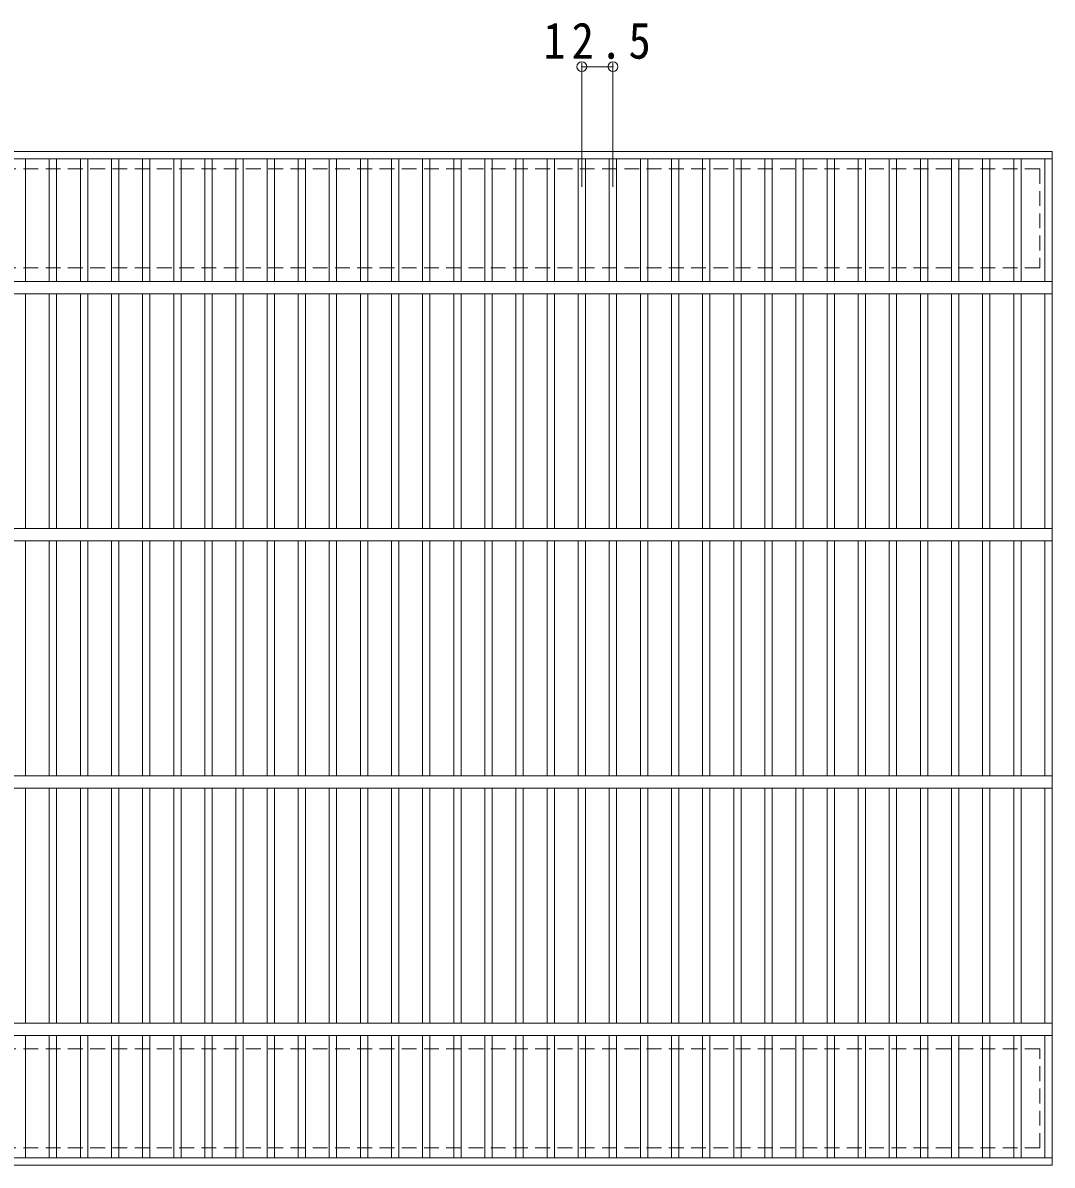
# Model space of a CAD drawing. Units: millimetres, scale not verified. Extents: x -813 to 892, y -689 to 483.
# Drawn here: x -230 to 186.2, y -97.1 to 365 of the extents above; entities that cross this region are included whole.
import ezdxf

# ---------------------------------------------------------------- set-up
doc = ezdxf.new("R2010")
doc.units = ezdxf.units.MM
doc.header["$LTSCALE"] = 5
doc.header["$PDMODE"] = 32
doc.header["$PDSIZE"] = 4
doc.linetypes.add('DASHED1', pattern=[1.8, 1.2, -0.6])
for name, color, linetype, lineweight in [('1-1_1-1ﾚｲﾔ', 2, 'Continuous', 9), ('1-2_1-2ﾚｲﾔ', 3, 'Continuous', 9), ('1-4_1-4ﾚｲﾔ', 7, 'Continuous', 9)]:
    doc.layers.add(name, color=color, linetype=linetype, lineweight=lineweight)
doc.styles.add('ＭＳ ゴシック', font='')
doc.styles.get('ＭＳ ゴシック').set_extended_font_data('MS Gothic')

msp = doc.modelspace()

# ---------------------------------------------------------------- linework, layer by layer
at = {"layer": '1-1_1-1ﾚｲﾔ', "linetype": 'DASHED1'}
for p, q in [((-805.811, 305.905), (181.189, 305.905)), ((181.189, 305.905), (181.189, 265.905)), ((-805.811, 265.905), (181.189, 265.905)), ((-805.811, -50.095), (181.189, -50.095)), ((181.189, -90.095), (181.189, -50.095)), ((-805.811, -90.095), (181.189, -90.095))]:
    msp.add_line(p, q, dxfattribs=at)
at = {"layer": '1-2_1-2ﾚｲﾔ'}
for p, q in [((-810.811, 312.905), (186.189, 312.905)), ((-810.811, 309.905), (186.189, 309.905)), ((-228.946, 260.405), (-228.946, 309.905)), ((-219.366, 260.405), (-219.366, 309.905)), ((-216.366, 260.405), (-216.366, 309.905)), ((-206.785, 260.405), (-206.785, 309.905)), ((-203.785, 260.405), (-203.785, 309.905)), ((-194.205, 260.405), (-194.205, 309.905)), ((-191.205, 260.405), (-191.205, 309.905)), ((-181.624, 260.405), (-181.624, 309.905)), ((-178.624, 260.405), (-178.624, 309.905)), ((-169.044, 260.405), (-169.044, 309.905)), ((-166.044, 260.405), (-166.044, 309.905)), ((-156.463, 260.405), (-156.463, 309.905)), ((-153.463, 260.405), (-153.463, 309.905)), ((-143.883, 260.405), (-143.883, 309.905)), ((-140.883, 260.405), (-140.883, 309.905)), ((-131.302, 260.405), (-131.302, 309.905)), ((-128.302, 260.405), (-128.302, 309.905)), ((-118.722, 260.405), (-118.722, 309.905)), ((-115.722, 260.405), (-115.722, 309.905)), ((-106.142, 260.405), (-106.142, 309.905)), ((-103.141, 260.405), (-103.141, 309.905)), ((-93.561, 260.405), (-93.561, 309.905)), ((-90.561, 260.405), (-90.561, 309.905)), ((-80.981, 260.405), (-80.981, 309.905)), ((-77.981, 260.405), (-77.981, 309.905)), ((-68.4, 260.405), (-68.4, 309.905)), ((-65.4, 260.405), (-65.4, 309.905)), ((-55.82, 260.405), (-55.82, 309.905)), ((-52.82, 260.405), (-52.82, 309.905)), ((-43.239, 260.405), (-43.239, 309.905)), ((-40.239, 260.405), (-40.239, 309.905)), ((-30.659, 260.405), (-30.659, 309.905)), ((-27.659, 260.405), (-27.659, 309.905)), ((-18.078, 260.405), (-18.078, 309.905)), ((-15.078, 260.405), (-15.078, 309.905)), ((-5.498, 260.405), (-5.498, 309.905)), ((-2.498, 260.405), (-2.498, 309.905)), ((7.083, 260.405), (7.083, 309.905)), ((10.083, 260.405), (10.083, 309.905)), ((19.663, 260.405), (19.663, 309.905)), ((22.663, 260.405), (22.663, 309.905)), ((32.244, 260.405), (32.244, 309.905)), ((35.244, 260.405), (35.244, 309.905)), ((44.824, 260.405), (44.824, 309.905)), ((47.824, 260.405), (47.824, 309.905)), ((57.404, 260.405), (57.404, 309.905)), ((60.405, 260.405), (60.405, 309.905)), ((69.985, 260.405), (69.985, 309.905)), ((72.985, 260.405), (72.985, 309.905)), ((82.565, 260.405), (82.565, 309.905)), ((85.565, 260.405), (85.565, 309.905)), ((95.146, 260.405), (95.146, 309.905)), ((98.146, 260.405), (98.146, 309.905)), ((107.726, 260.405), (107.726, 309.905)), ((110.726, 260.405), (110.726, 309.905)), ((120.307, 260.405), (120.307, 309.905)), ((123.307, 260.405), (123.307, 309.905)), ((132.887, 260.405), (132.887, 309.905)), ((135.887, 260.405), (135.887, 309.905)), ((145.468, 260.405), (145.468, 309.905)), ((148.468, 260.405), (148.468, 309.905)), ((158.048, 260.405), (158.048, 309.905)), ((161.048, 260.405), (161.048, 309.905)), ((170.629, 260.405), (170.629, 309.905)), ((173.629, 260.405), (173.629, 309.905)), ((183.19, 260.405), (183.19, 309.905)), ((186.189, 312.905), (186.189, -97.095)), ((-810.811, 260.405), (186.189, 260.405)), ((-810.811, 255.405), (186.189, 255.405)), ((-228.946, 160.405), (-228.946, 255.405)), ((-219.366, 160.405), (-219.366, 255.405)), ((-216.366, 160.405), (-216.366, 255.405)), ((-206.785, 160.405), (-206.785, 255.405)), ((-203.785, 160.405), (-203.785, 255.405)), ((-194.205, 160.405), (-194.205, 255.405)), ((-191.205, 160.405), (-191.205, 255.405)), ((-181.624, 160.405), (-181.624, 255.405)), ((-178.624, 160.405), (-178.624, 255.405)), ((-169.044, 160.405), (-169.044, 255.405)), ((-166.044, 160.405), (-166.044, 255.405)), ((-156.463, 160.405), (-156.463, 255.405)), ((-153.463, 160.405), (-153.463, 255.405)), ((-143.883, 160.405), (-143.883, 255.405)), ((-140.883, 160.405), (-140.883, 255.405)), ((-131.302, 160.405), (-131.302, 255.405)), ((-128.302, 160.405), (-128.302, 255.405)), ((-118.722, 160.405), (-118.722, 255.405)), ((-115.722, 160.405), (-115.722, 255.405)), ((-106.142, 160.405), (-106.142, 255.405)), ((-103.141, 160.405), (-103.141, 255.405)), ((-93.561, 160.405), (-93.561, 255.405)), ((-90.561, 160.405), (-90.561, 255.405)), ((-80.981, 160.405), (-80.981, 255.405)), ((-77.981, 160.405), (-77.981, 255.405)), ((-68.4, 160.405), (-68.4, 255.405)), ((-65.4, 160.405), (-65.4, 255.405)), ((-55.82, 160.405), (-55.82, 255.405)), ((-52.82, 160.405), (-52.82, 255.405)), ((-43.239, 160.405), (-43.239, 255.405)), ((-40.239, 160.405), (-40.239, 255.405)), ((-30.659, 160.405), (-30.659, 255.405)), ((-27.659, 160.405), (-27.659, 255.405)), ((-18.078, 160.405), (-18.078, 255.405)), ((-15.078, 160.405), (-15.078, 255.405)), ((-5.498, 160.405), (-5.498, 255.405)), ((-2.498, 160.405), (-2.498, 255.405)), ((7.083, 160.405), (7.083, 255.405)), ((10.083, 160.405), (10.083, 255.405)), ((19.663, 160.405), (19.663, 255.405)), ((22.663, 160.405), (22.663, 255.405)), ((32.244, 160.405), (32.244, 255.405)), ((35.244, 160.405), (35.244, 255.405)), ((44.824, 160.405), (44.824, 255.405)), ((47.824, 160.405), (47.824, 255.405)), ((57.404, 160.405), (57.404, 255.405)), ((60.405, 160.405), (60.405, 255.405)), ((69.985, 160.405), (69.985, 255.405)), ((72.985, 160.405), (72.985, 255.405)), ((82.565, 160.405), (82.565, 255.405)), ((85.565, 160.405), (85.565, 255.405)), ((95.146, 160.405), (95.146, 255.405)), ((98.146, 160.405), (98.146, 255.405)), ((107.726, 160.405), (107.726, 255.405)), ((110.726, 160.405), (110.726, 255.405)), ((120.307, 160.405), (120.307, 255.405)), ((123.307, 160.405), (123.307, 255.405)), ((132.887, 160.405), (132.887, 255.405)), ((135.887, 160.405), (135.887, 255.405)), ((145.468, 160.405), (145.468, 255.405)), ((148.468, 160.405), (148.468, 255.405)), ((158.048, 160.405), (158.048, 255.405)), ((161.048, 160.405), (161.048, 255.405)), ((170.629, 160.405), (170.629, 255.405)), ((173.629, 160.405), (173.629, 255.405)), ((183.19, 160.405), (183.19, 255.405)), ((-810.811, 160.405), (186.189, 160.405)), ((-810.811, 155.405), (186.189, 155.405)), ((-228.946, 155.405), (-228.946, 60.405)), ((-219.366, 155.405), (-219.366, 60.405)), ((-216.366, 155.405), (-216.366, 60.405)), ((-206.785, 155.405), (-206.785, 60.405)), ((-203.785, 155.405), (-203.785, 60.405)), ((-194.205, 155.405), (-194.205, 60.405)), ((-191.205, 155.405), (-191.205, 60.405)), ((-181.624, 155.405), (-181.624, 60.405)), ((-178.624, 155.405), (-178.624, 60.405)), ((-169.044, 155.405), (-169.044, 60.405)), ((-166.044, 155.405), (-166.044, 60.405)), ((-156.463, 155.405), (-156.463, 60.405)), ((-153.463, 155.405), (-153.463, 60.405)), ((-143.883, 155.405), (-143.883, 60.405)), ((-140.883, 155.405), (-140.883, 60.405)), ((-131.302, 155.405), (-131.302, 60.405)), ((-128.302, 155.405), (-128.302, 60.405)), ((-118.722, 155.405), (-118.722, 60.405)), ((-115.722, 155.405), (-115.722, 60.405)), ((-106.142, 155.405), (-106.142, 60.405)), ((-103.141, 155.405), (-103.141, 60.405)), ((-93.561, 155.405), (-93.561, 60.405)), ((-90.561, 155.405), (-90.561, 60.405)), ((-80.981, 155.405), (-80.981, 60.405)), ((-77.981, 155.405), (-77.981, 60.405)), ((-68.4, 155.405), (-68.4, 60.405)), ((-65.4, 155.405), (-65.4, 60.405)), ((-55.82, 155.405), (-55.82, 60.405)), ((-52.82, 155.405), (-52.82, 60.405)), ((-43.239, 155.405), (-43.239, 60.405)), ((-40.239, 155.405), (-40.239, 60.405)), ((-30.659, 155.405), (-30.659, 60.405)), ((-27.659, 155.405), (-27.659, 60.405)), ((-18.078, 155.405), (-18.078, 60.405)), ((-15.078, 155.405), (-15.078, 60.405)), ((-5.498, 155.405), (-5.498, 60.405)), ((-2.498, 155.405), (-2.498, 60.405)), ((7.083, 155.405), (7.083, 60.405)), ((10.083, 155.405), (10.083, 60.405)), ((19.663, 155.405), (19.663, 60.405)), ((22.663, 155.405), (22.663, 60.405)), ((32.244, 155.405), (32.244, 60.405)), ((35.244, 155.405), (35.244, 60.405)), ((44.824, 155.405), (44.824, 60.405)), ((47.824, 155.405), (47.824, 60.405)), ((57.404, 155.405), (57.404, 60.405)), ((60.405, 155.405), (60.405, 60.405)), ((69.985, 155.405), (69.985, 60.405)), ((72.985, 155.405), (72.985, 60.405)), ((82.565, 155.405), (82.565, 60.405)), ((85.565, 155.405), (85.565, 60.405)), ((95.146, 155.405), (95.146, 60.405)), ((98.146, 155.405), (98.146, 60.405)), ((107.726, 155.405), (107.726, 60.405)), ((110.726, 155.405), (110.726, 60.405)), ((120.307, 155.405), (120.307, 60.405)), ((123.307, 155.405), (123.307, 60.405)), ((132.887, 155.405), (132.887, 60.405)), ((135.887, 155.405), (135.887, 60.405)), ((145.468, 155.405), (145.468, 60.405)), ((148.468, 155.405), (148.468, 60.405)), ((158.048, 155.405), (158.048, 60.405)), ((161.048, 155.405), (161.048, 60.405)), ((170.629, 155.405), (170.629, 60.405)), ((173.629, 155.405), (173.629, 60.405)), ((183.19, 155.405), (183.19, 60.405)), ((-810.811, 60.405), (186.189, 60.405)), ((-810.811, 55.405), (186.189, 55.405)), ((-228.946, 55.405), (-228.946, -39.595)), ((-219.366, 55.405), (-219.366, -39.595)), ((-216.366, 55.405), (-216.366, -39.595)), ((-206.785, 55.405), (-206.785, -39.595)), ((-203.785, 55.405), (-203.785, -39.595)), ((-194.205, 55.405), (-194.205, -39.595)), ((-191.205, 55.405), (-191.205, -39.595)), ((-181.624, 55.405), (-181.624, -39.595)), ((-178.624, 55.405), (-178.624, -39.595)), ((-169.044, 55.405), (-169.044, -39.595)), ((-166.044, 55.405), (-166.044, -39.595)), ((-156.463, 55.405), (-156.463, -39.595)), ((-153.463, 55.405), (-153.463, -39.595)), ((-143.883, 55.405), (-143.883, -39.595)), ((-140.883, 55.405), (-140.883, -39.595)), ((-131.302, 55.405), (-131.302, -39.595)), ((-128.302, 55.405), (-128.302, -39.595)), ((-118.722, 55.405), (-118.722, -39.595)), ((-115.722, 55.405), (-115.722, -39.595)), ((-106.142, 55.405), (-106.142, -39.595)), ((-103.141, 55.405), (-103.141, -39.595)), ((-93.561, 55.405), (-93.561, -39.595)), ((-90.561, 55.405), (-90.561, -39.595)), ((-80.981, 55.405), (-80.981, -39.595)), ((-77.981, 55.405), (-77.981, -39.595)), ((-68.4, 55.405), (-68.4, -39.595)), ((-65.4, 55.405), (-65.4, -39.595)), ((-55.82, 55.405), (-55.82, -39.595)), ((-52.82, 55.405), (-52.82, -39.595)), ((-43.239, 55.405), (-43.239, -39.595)), ((-40.239, 55.405), (-40.239, -39.595)), ((-30.659, 55.405), (-30.659, -39.595)), ((-27.659, 55.405), (-27.659, -39.595)), ((-18.078, 55.405), (-18.078, -39.595)), ((-15.078, 55.405), (-15.078, -39.595)), ((-5.498, 55.405), (-5.498, -39.595)), ((-2.498, 55.405), (-2.498, -39.595)), ((7.083, 55.405), (7.083, -39.595)), ((10.083, 55.405), (10.083, -39.595)), ((19.663, 55.405), (19.663, -39.595)), ((22.663, 55.405), (22.663, -39.595)), ((32.244, 55.405), (32.244, -39.595)), ((35.244, 55.405), (35.244, -39.595)), ((44.824, 55.405), (44.824, -39.595)), ((47.824, 55.405), (47.824, -39.595)), ((57.404, 55.405), (57.404, -39.595)), ((60.405, 55.405), (60.405, -39.595)), ((69.985, 55.405), (69.985, -39.595)), ((72.985, 55.405), (72.985, -39.595)), ((82.565, 55.405), (82.565, -39.595)), ((85.565, 55.405), (85.565, -39.595)), ((95.146, 55.405), (95.146, -39.595)), ((98.146, 55.405), (98.146, -39.595)), ((107.726, 55.405), (107.726, -39.595)), ((110.726, 55.405), (110.726, -39.595)), ((120.307, 55.405), (120.307, -39.595)), ((123.307, 55.405), (123.307, -39.595)), ((132.887, 55.405), (132.887, -39.595)), ((135.887, 55.405), (135.887, -39.595)), ((145.468, 55.405), (145.468, -39.595)), ((148.468, 55.405), (148.468, -39.595)), ((158.048, 55.405), (158.048, -39.595)), ((161.048, 55.405), (161.048, -39.595)), ((170.629, 55.405), (170.629, -39.595)), ((173.629, 55.405), (173.629, -39.595)), ((183.19, 55.405), (183.19, -39.595)), ((-810.811, -39.595), (186.189, -39.595)), ((-810.811, -44.595), (186.189, -44.595)), ((-228.946, -44.595), (-228.946, -94.095)), ((-219.366, -44.595), (-219.366, -94.095)), ((-216.366, -44.595), (-216.366, -94.095)), ((-206.785, -44.595), (-206.785, -94.095)), ((-203.785, -44.595), (-203.785, -94.095)), ((-194.205, -44.595), (-194.205, -94.095)), ((-191.205, -44.595), (-191.205, -94.095)), ((-181.624, -44.595), (-181.624, -94.095)), ((-178.624, -44.595), (-178.624, -94.095)), ((-169.044, -44.595), (-169.044, -94.095)), ((-166.044, -44.595), (-166.044, -94.095)), ((-156.463, -44.595), (-156.463, -94.095)), ((-153.463, -44.595), (-153.463, -94.095)), ((-143.883, -44.595), (-143.883, -94.095)), ((-140.883, -44.595), (-140.883, -94.095)), ((-131.302, -44.595), (-131.302, -94.095)), ((-128.302, -44.595), (-128.302, -94.095)), ((-118.722, -44.595), (-118.722, -94.095)), ((-115.722, -44.595), (-115.722, -94.095)), ((-106.142, -44.595), (-106.142, -94.095)), ((-103.141, -44.595), (-103.141, -94.095)), ((-93.561, -44.595), (-93.561, -94.095)), ((-90.561, -44.595), (-90.561, -94.095)), ((-80.981, -44.595), (-80.981, -94.095)), ((-77.981, -44.595), (-77.981, -94.095)), ((-68.4, -44.595), (-68.4, -94.095)), ((-65.4, -44.595), (-65.4, -94.095)), ((-55.82, -44.595), (-55.82, -94.095)), ((-52.82, -44.595), (-52.82, -94.095)), ((-43.239, -44.595), (-43.239, -94.095)), ((-40.239, -44.595), (-40.239, -94.095)), ((-30.659, -44.595), (-30.659, -94.095)), ((-27.659, -44.595), (-27.659, -94.095)), ((-18.078, -44.595), (-18.078, -94.095)), ((-15.078, -44.595), (-15.078, -94.095)), ((-5.498, -44.595), (-5.498, -94.095)), ((-2.498, -44.595), (-2.498, -94.095)), ((7.083, -44.595), (7.083, -94.095)), ((10.083, -44.595), (10.083, -94.095)), ((19.663, -44.595), (19.663, -94.095)), ((22.663, -44.595), (22.663, -94.095)), ((32.244, -44.595), (32.244, -94.095)), ((35.244, -44.595), (35.244, -94.095)), ((44.824, -44.595), (44.824, -94.095)), ((47.824, -44.595), (47.824, -94.095)), ((57.404, -44.595), (57.404, -94.095)), ((60.405, -44.595), (60.405, -94.095)), ((69.985, -44.595), (69.985, -94.095)), ((72.985, -44.595), (72.985, -94.095)), ((82.565, -44.595), (82.565, -94.095)), ((85.565, -44.595), (85.565, -94.095)), ((95.146, -44.595), (95.146, -94.095)), ((98.146, -44.595), (98.146, -94.095)), ((107.726, -44.595), (107.726, -94.095)), ((110.726, -44.595), (110.726, -94.095)), ((120.307, -44.595), (120.307, -94.095)), ((123.307, -44.595), (123.307, -94.095)), ((132.887, -44.595), (132.887, -94.095)), ((135.887, -44.595), (135.887, -94.095)), ((145.468, -44.595), (145.468, -94.095)), ((148.468, -44.595), (148.468, -94.095)), ((158.048, -44.595), (158.048, -94.095)), ((161.048, -44.595), (161.048, -94.095)), ((170.629, -44.595), (170.629, -94.095)), ((173.629, -44.595), (173.629, -94.095)), ((183.19, -44.595), (183.19, -94.095)), ((186.189, -94.095), (-810.811, -94.095)), ((186.189, -97.095), (-810.811, -97.095))]:
    msp.add_line(p, q, dxfattribs=at)
at = {"layer": '1-4_1-4ﾚｲﾔ'}
for p, q in [((-3.998, 298.587), (-3.998, 348.73)), ((-3.998, 347.23), (8.582, 347.23)), ((8.582, 298.587), (8.582, 348.73))]:
    msp.add_line(p, q, dxfattribs=at)
for p in [(-3.998, 347.23), (8.582, 347.23)]:
    msp.add_point(p, dxfattribs=at)

# ---------------------------------------------------------------- texts
at = {"layer": '1-4_1-4ﾚｲﾔ', "color": 2, "insert": (-19.583, 350.23), "char_height": 14.66, "attachment_point": 7, "style": 'ＭＳ ゴシック'}
msp.add_mtext('\\T1.28;\\W0.9;12.5', dxfattribs=at)

doc.saveas('drawing.dxf')
